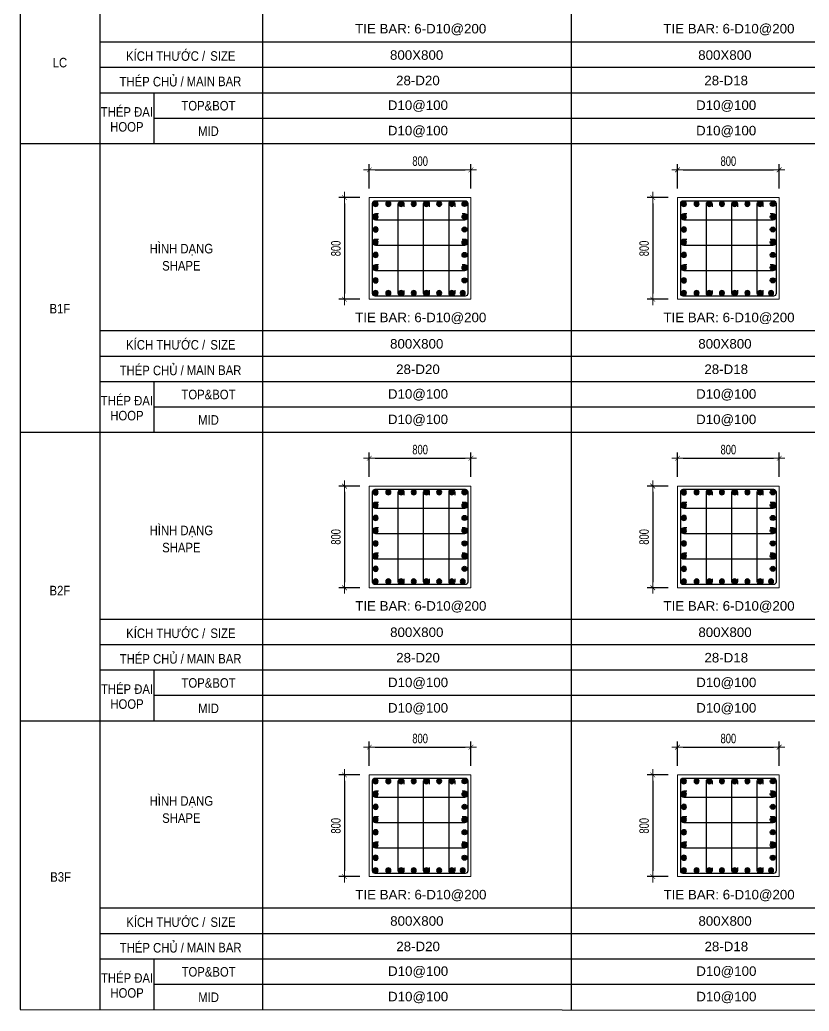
# Model space of a CAD drawing. Header units: millimetres. Extents: x 49323 to 538172, y -39336 to 181761.
# Drawn here: x 262047 to 268260, y 110174 to 117973 of the extents above; entities that cross this region are included whole.
import ezdxf
from ezdxf.enums import TextEntityAlignment as Align

# ---------------------------------------------------------------- set-up
doc = ezdxf.new("R2010")
doc.units = ezdxf.units.MM
doc.linetypes.add('CENTER2', pattern=[1.125, 0.75, -0.125, 0.125, -0.125])
doc.layers.get('Defpoints').update_dxf_attribs({"color": 151, "lineweight": 9})
for name, color, linetype in [('2', 2, 'Continuous'), ('A-ANNO-LEAD', 4, 'Continuous'), ('CEN', 1, 'CENTER2'), ('STL', 3, 'Continuous'), ('TIT1', 3, 'Continuous')]:
    doc.layers.add(name, color=color, linetype=linetype)
for name, color, linetype, lineweight in [('NDC_S_CONTINUOUS', 3, 'Continuous', 20), ('NDC_S_DIM', 1, 'Continuous', 15), ('NDC_S_VN TEXT', 7, 'Continuous', 20)]:
    doc.layers.add(name, color=color, linetype=linetype, lineweight=lineweight)
doc.styles.add('NDC_ARIAL', font='arial.ttf', dxfattribs={"width": 0.85})
doc.styles.add('NDC_DIM', font='', dxfattribs={"width": 0.75})
doc.styles.get('NDC_DIM').set_extended_font_data('Dotum')
doc.dimstyles.new('NDC_dim_30', dxfattribs={"dimscale": 30, "dimtxt": 2.5, "dimasz": 1.5, "dimexe": 1.5, "dimexo": 2.5, "dimgap": 1, "dimtad": 1, "dimdec": 0, "dimzin": 0, "dimdsep": 46, "dimtxsty": 'NDC_DIM', "dimblk": 'DIMMARK', "dimcen": 0.09, "dimdle": 1.2, "dimclrd": 1, "dimclre": 1, "dimclrt": 3, "dimadec": 0, "dimazin": 0, "dimtfac": 1, "dimtdec": 0, "dimtix": 1, "dimtofl": 0, "dimtmove": 0, "dimatfit": 3, "dimfxl": 8, "dimfxlon": 1, "dimtolj": 1, "dimtzin": 0, "dimarcsym": 0})

# ---------------------------------------------------------------- blocks, each defined once
blk = doc.blocks.new('8')
at = {"layer": '2'}
blk.add_hatch(color=256, dxfattribs=at).paths.add_polyline_path([(20, 0, 0.386127), (1.9, 19.9), (-1.9, 19.9, 0.386127), (-20, 0, 1)])
blk.add_circle((0, 0), 20, dxfattribs=at)
blk = doc.blocks.new('5')
at = {"layer": 'CEN', "rotation": 180}
blk.add_blockref('8', (0, 0), dxfattribs=at)
blk = doc.blocks.new('DIMMARK')
at = {"layer": 'NDC_S_DIM', "color": 1}
blk.add_line((-1.5, 0), (1, 0), dxfattribs=at)
at = {"layer": 'NDC_S_DIM', "color": 2, "const_width": 0.1}
blk.add_lwpolyline([(-0.42, -0.42), (0.42, 0.42)], dxfattribs=at)
blk = doc.blocks.new('*D1442')
at = {"layer": 'Defpoints', "color": 0, "ltscale": 40, "transparency": 16777216}
for p in [(265597.9, 112251.1), (264797.9, 112029.7), (265597.9, 112029.7)]:
    blk.add_point(p, dxfattribs=at)
at = {"layer": 'NDC_S_DIM', "color": 1, "lineweight": -2, "ltscale": 40, "transparency": 16777216}
for p, q in [((264797.9, 112104.7), (264797.9, 112296.1)), ((264842.9, 112251.1), (265552.9, 112251.1)), ((265597.9, 112104.7), (265597.9, 112296.1))]:
    blk.add_line(p, q, dxfattribs=at)
at = {"layer": 'NDC_S_DIM', "color": 1, "lineweight": -2, "ltscale": 40, "transparency": 16777216, "xscale": 45, "yscale": 45, "zscale": 45, "rotation": 180}
blk.add_blockref('DIMMARK', (264797.9, 112251.1), dxfattribs=at)
at = {"layer": 'NDC_S_DIM', "color": 1, "lineweight": -2, "ltscale": 40, "transparency": 16777216, "xscale": 45, "yscale": 45, "zscale": 45}
blk.add_blockref('DIMMARK', (265597.9, 112251.1), dxfattribs=at)
at = {"layer": 'NDC_S_DIM', "color": 3, "ltscale": 40, "transparency": 16777216, "insert": (265197.9, 112318.7), "char_height": 75, "attachment_point": 5, "style": 'NDC_DIM'}
blk.add_mtext('\\A1;800', dxfattribs=at)
blk = doc.blocks.new('*D1443')
at = {"layer": 'Defpoints', "color": 0, "ltscale": 40, "transparency": 16777216}
for p in [(264797.9, 112032.3), (264602.5, 111232.3), (264797.9, 111232.3)]:
    blk.add_point(p, dxfattribs=at)
at = {"layer": 'NDC_S_DIM', "color": 1, "lineweight": -2, "ltscale": 40, "transparency": 16777216}
for p, q in [((264722.9, 112032.3), (264557.5, 112032.3)), ((264602.5, 111987.3), (264602.5, 111277.3)), ((264722.9, 111232.3), (264557.5, 111232.3))]:
    blk.add_line(p, q, dxfattribs=at)
at = {"layer": 'NDC_S_DIM', "color": 1, "lineweight": -2, "ltscale": 40, "transparency": 16777216, "xscale": 45, "yscale": 45, "zscale": 45}
for p, rotation in [((264602.5, 112032.3), 90), ((264602.5, 111232.3), 270)]:
    blk.add_blockref('DIMMARK', p, dxfattribs=dict(at, rotation=rotation))
at = {"layer": 'NDC_S_DIM', "color": 3, "ltscale": 40, "transparency": 16777216, "insert": (264535, 111632.3), "char_height": 75, "attachment_point": 5, "rotation": 90, "style": 'NDC_DIM'}
blk.add_mtext('\\A1;800', dxfattribs=at)
blk = doc.blocks.new('*D1444')
at = {"layer": 'Defpoints', "color": 0, "ltscale": 40, "transparency": 16777216}
for p in [(265597.9, 114524), (264797.9, 114302.6), (265597.9, 114302.6)]:
    blk.add_point(p, dxfattribs=at)
at = {"layer": 'NDC_S_DIM', "color": 1, "lineweight": -2, "ltscale": 40, "transparency": 16777216}
for p, q in [((264797.9, 114377.6), (264797.9, 114569)), ((264842.9, 114524), (265552.9, 114524)), ((265597.9, 114377.6), (265597.9, 114569))]:
    blk.add_line(p, q, dxfattribs=at)
at = {"layer": 'NDC_S_DIM', "color": 1, "lineweight": -2, "ltscale": 40, "transparency": 16777216, "xscale": 45, "yscale": 45, "zscale": 45, "rotation": 180}
blk.add_blockref('DIMMARK', (264797.9, 114524), dxfattribs=at)
at = {"layer": 'NDC_S_DIM', "color": 1, "lineweight": -2, "ltscale": 40, "transparency": 16777216, "xscale": 45, "yscale": 45, "zscale": 45}
blk.add_blockref('DIMMARK', (265597.9, 114524), dxfattribs=at)
at = {"layer": 'NDC_S_DIM', "color": 3, "ltscale": 40, "transparency": 16777216, "insert": (265197.9, 114591.5), "char_height": 75, "attachment_point": 5, "style": 'NDC_DIM'}
blk.add_mtext('\\A1;800', dxfattribs=at)
blk = doc.blocks.new('*D1445')
at = {"layer": 'Defpoints', "color": 0, "ltscale": 40, "transparency": 16777216}
for p in [(264797.9, 114305.1), (264602.5, 113505.1), (264797.9, 113505.1)]:
    blk.add_point(p, dxfattribs=at)
at = {"layer": 'NDC_S_DIM', "color": 1, "lineweight": -2, "ltscale": 40, "transparency": 16777216}
for p, q in [((264722.9, 114305.1), (264557.5, 114305.1)), ((264602.5, 114260.1), (264602.5, 113550.1)), ((264722.9, 113505.1), (264557.5, 113505.1))]:
    blk.add_line(p, q, dxfattribs=at)
at = {"layer": 'NDC_S_DIM', "color": 1, "lineweight": -2, "ltscale": 40, "transparency": 16777216, "xscale": 45, "yscale": 45, "zscale": 45}
for p, rotation in [((264602.5, 114305.1), 90), ((264602.5, 113505.1), 270)]:
    blk.add_blockref('DIMMARK', p, dxfattribs=dict(at, rotation=rotation))
at = {"layer": 'NDC_S_DIM', "color": 3, "ltscale": 40, "transparency": 16777216, "insert": (264535, 113905.1), "char_height": 75, "attachment_point": 5, "rotation": 90, "style": 'NDC_DIM'}
blk.add_mtext('\\A1;800', dxfattribs=at)
blk = doc.blocks.new('*D1446')
at = {"layer": 'Defpoints', "color": 0, "ltscale": 40, "transparency": 16777216}
for p in [(265597.9, 116793.4), (264797.9, 116572), (265597.9, 116572)]:
    blk.add_point(p, dxfattribs=at)
at = {"layer": 'NDC_S_DIM', "color": 1, "lineweight": -2, "ltscale": 40, "transparency": 16777216}
for p, q in [((264797.9, 116647), (264797.9, 116838.4)), ((264842.9, 116793.4), (265552.9, 116793.4)), ((265597.9, 116647), (265597.9, 116838.4))]:
    blk.add_line(p, q, dxfattribs=at)
at = {"layer": 'NDC_S_DIM', "color": 1, "lineweight": -2, "ltscale": 40, "transparency": 16777216, "xscale": 45, "yscale": 45, "zscale": 45, "rotation": 180}
blk.add_blockref('DIMMARK', (264797.9, 116793.4), dxfattribs=at)
at = {"layer": 'NDC_S_DIM', "color": 1, "lineweight": -2, "ltscale": 40, "transparency": 16777216, "xscale": 45, "yscale": 45, "zscale": 45}
blk.add_blockref('DIMMARK', (265597.9, 116793.4), dxfattribs=at)
at = {"layer": 'NDC_S_DIM', "color": 3, "ltscale": 40, "transparency": 16777216, "insert": (265197.9, 116861), "char_height": 75, "attachment_point": 5, "style": 'NDC_DIM'}
blk.add_mtext('\\A1;800', dxfattribs=at)
blk = doc.blocks.new('*D1447')
at = {"layer": 'Defpoints', "color": 0, "ltscale": 40, "transparency": 16777216}
for p in [(264797.9, 116574.6), (264602.5, 115774.6), (264797.9, 115774.6)]:
    blk.add_point(p, dxfattribs=at)
at = {"layer": 'NDC_S_DIM', "color": 1, "lineweight": -2, "ltscale": 40, "transparency": 16777216}
for p, q in [((264722.9, 116574.6), (264557.5, 116574.6)), ((264602.5, 116529.6), (264602.5, 115819.6)), ((264722.9, 115774.6), (264557.5, 115774.6))]:
    blk.add_line(p, q, dxfattribs=at)
at = {"layer": 'NDC_S_DIM', "color": 1, "lineweight": -2, "ltscale": 40, "transparency": 16777216, "xscale": 45, "yscale": 45, "zscale": 45}
for p, rotation in [((264602.5, 116574.6), 90), ((264602.5, 115774.6), 270)]:
    blk.add_blockref('DIMMARK', p, dxfattribs=dict(at, rotation=rotation))
at = {"layer": 'NDC_S_DIM', "color": 3, "ltscale": 40, "transparency": 16777216, "insert": (264535, 116174.6), "char_height": 75, "attachment_point": 5, "rotation": 90, "style": 'NDC_DIM'}
blk.add_mtext('\\A1;800', dxfattribs=at)
blk = doc.blocks.new('*D1450')
at = {"layer": 'Defpoints', "color": 0, "ltscale": 40, "transparency": 16777216}
for p in [(268024, 112251.1), (267224, 112029.7), (268024, 112029.7)]:
    blk.add_point(p, dxfattribs=at)
at = {"layer": 'NDC_S_DIM', "color": 1, "lineweight": -2, "ltscale": 40, "transparency": 16777216}
for p, q in [((267224, 112104.7), (267224, 112296.1)), ((267269, 112251.1), (267979, 112251.1)), ((268024, 112104.7), (268024, 112296.1))]:
    blk.add_line(p, q, dxfattribs=at)
at = {"layer": 'NDC_S_DIM', "color": 1, "lineweight": -2, "ltscale": 40, "transparency": 16777216, "xscale": 45, "yscale": 45, "zscale": 45, "rotation": 180}
blk.add_blockref('DIMMARK', (267224, 112251.1), dxfattribs=at)
at = {"layer": 'NDC_S_DIM', "color": 1, "lineweight": -2, "ltscale": 40, "transparency": 16777216, "xscale": 45, "yscale": 45, "zscale": 45}
blk.add_blockref('DIMMARK', (268024, 112251.1), dxfattribs=at)
at = {"layer": 'NDC_S_DIM', "color": 3, "ltscale": 40, "transparency": 16777216, "insert": (267624, 112318.7), "char_height": 75, "attachment_point": 5, "style": 'NDC_DIM'}
blk.add_mtext('\\A1;800', dxfattribs=at)
blk = doc.blocks.new('*D1451')
at = {"layer": 'Defpoints', "color": 0, "ltscale": 40, "transparency": 16777216}
for p in [(267224, 112032.3), (267028.6, 111232.3), (267224, 111232.3)]:
    blk.add_point(p, dxfattribs=at)
at = {"layer": 'NDC_S_DIM', "color": 1, "lineweight": -2, "ltscale": 40, "transparency": 16777216}
for p, q in [((267149, 112032.3), (266983.6, 112032.3)), ((267028.6, 111987.3), (267028.6, 111277.3)), ((267149, 111232.3), (266983.6, 111232.3))]:
    blk.add_line(p, q, dxfattribs=at)
at = {"layer": 'NDC_S_DIM', "color": 1, "lineweight": -2, "ltscale": 40, "transparency": 16777216, "xscale": 45, "yscale": 45, "zscale": 45}
for p, rotation in [((267028.6, 112032.3), 90), ((267028.6, 111232.3), 270)]:
    blk.add_blockref('DIMMARK', p, dxfattribs=dict(at, rotation=rotation))
at = {"layer": 'NDC_S_DIM', "color": 3, "ltscale": 40, "transparency": 16777216, "insert": (266961.1, 111632.3), "char_height": 75, "attachment_point": 5, "rotation": 90, "style": 'NDC_DIM'}
blk.add_mtext('\\A1;800', dxfattribs=at)
blk = doc.blocks.new('*D1452')
at = {"layer": 'Defpoints', "color": 0, "ltscale": 40, "transparency": 16777216}
for p in [(268024, 114524), (267224, 114302.6), (268024, 114302.6)]:
    blk.add_point(p, dxfattribs=at)
at = {"layer": 'NDC_S_DIM', "color": 1, "lineweight": -2, "ltscale": 40, "transparency": 16777216}
for p, q in [((267224, 114377.6), (267224, 114569)), ((267269, 114524), (267979, 114524)), ((268024, 114377.6), (268024, 114569))]:
    blk.add_line(p, q, dxfattribs=at)
at = {"layer": 'NDC_S_DIM', "color": 1, "lineweight": -2, "ltscale": 40, "transparency": 16777216, "xscale": 45, "yscale": 45, "zscale": 45, "rotation": 180}
blk.add_blockref('DIMMARK', (267224, 114524), dxfattribs=at)
at = {"layer": 'NDC_S_DIM', "color": 1, "lineweight": -2, "ltscale": 40, "transparency": 16777216, "xscale": 45, "yscale": 45, "zscale": 45}
blk.add_blockref('DIMMARK', (268024, 114524), dxfattribs=at)
at = {"layer": 'NDC_S_DIM', "color": 3, "ltscale": 40, "transparency": 16777216, "insert": (267624, 114591.5), "char_height": 75, "attachment_point": 5, "style": 'NDC_DIM'}
blk.add_mtext('\\A1;800', dxfattribs=at)
blk = doc.blocks.new('*D1453')
at = {"layer": 'Defpoints', "color": 0, "ltscale": 40, "transparency": 16777216}
for p in [(267224, 114305.1), (267028.6, 113505.1), (267224, 113505.1)]:
    blk.add_point(p, dxfattribs=at)
at = {"layer": 'NDC_S_DIM', "color": 1, "lineweight": -2, "ltscale": 40, "transparency": 16777216}
for p, q in [((267149, 114305.1), (266983.6, 114305.1)), ((267028.6, 114260.1), (267028.6, 113550.1)), ((267149, 113505.1), (266983.6, 113505.1))]:
    blk.add_line(p, q, dxfattribs=at)
at = {"layer": 'NDC_S_DIM', "color": 1, "lineweight": -2, "ltscale": 40, "transparency": 16777216, "xscale": 45, "yscale": 45, "zscale": 45}
for p, rotation in [((267028.6, 114305.1), 90), ((267028.6, 113505.1), 270)]:
    blk.add_blockref('DIMMARK', p, dxfattribs=dict(at, rotation=rotation))
at = {"layer": 'NDC_S_DIM', "color": 3, "ltscale": 40, "transparency": 16777216, "insert": (266961.1, 113905.1), "char_height": 75, "attachment_point": 5, "rotation": 90, "style": 'NDC_DIM'}
blk.add_mtext('\\A1;800', dxfattribs=at)
blk = doc.blocks.new('*D1454')
at = {"layer": 'Defpoints', "color": 0, "ltscale": 40, "transparency": 16777216}
for p in [(268024, 116793.4), (267224, 116572), (268024, 116572)]:
    blk.add_point(p, dxfattribs=at)
at = {"layer": 'NDC_S_DIM', "color": 1, "lineweight": -2, "ltscale": 40, "transparency": 16777216}
for p, q in [((267224, 116647), (267224, 116838.4)), ((267269, 116793.4), (267979, 116793.4)), ((268024, 116647), (268024, 116838.4))]:
    blk.add_line(p, q, dxfattribs=at)
at = {"layer": 'NDC_S_DIM', "color": 1, "lineweight": -2, "ltscale": 40, "transparency": 16777216, "xscale": 45, "yscale": 45, "zscale": 45, "rotation": 180}
blk.add_blockref('DIMMARK', (267224, 116793.4), dxfattribs=at)
at = {"layer": 'NDC_S_DIM', "color": 1, "lineweight": -2, "ltscale": 40, "transparency": 16777216, "xscale": 45, "yscale": 45, "zscale": 45}
blk.add_blockref('DIMMARK', (268024, 116793.4), dxfattribs=at)
at = {"layer": 'NDC_S_DIM', "color": 3, "ltscale": 40, "transparency": 16777216, "insert": (267624, 116861), "char_height": 75, "attachment_point": 5, "style": 'NDC_DIM'}
blk.add_mtext('\\A1;800', dxfattribs=at)
blk = doc.blocks.new('*D1455')
at = {"layer": 'Defpoints', "color": 0, "ltscale": 40, "transparency": 16777216}
for p in [(267224, 116574.6), (267028.6, 115774.6), (267224, 115774.6)]:
    blk.add_point(p, dxfattribs=at)
at = {"layer": 'NDC_S_DIM', "color": 1, "lineweight": -2, "ltscale": 40, "transparency": 16777216}
for p, q in [((267149, 116574.6), (266983.6, 116574.6)), ((267028.6, 116529.6), (267028.6, 115819.6)), ((267149, 115774.6), (266983.6, 115774.6))]:
    blk.add_line(p, q, dxfattribs=at)
at = {"layer": 'NDC_S_DIM', "color": 1, "lineweight": -2, "ltscale": 40, "transparency": 16777216, "xscale": 45, "yscale": 45, "zscale": 45}
for p, rotation in [((267028.6, 116574.6), 90), ((267028.6, 115774.6), 270)]:
    blk.add_blockref('DIMMARK', p, dxfattribs=dict(at, rotation=rotation))
at = {"layer": 'NDC_S_DIM', "color": 3, "ltscale": 40, "transparency": 16777216, "insert": (266961.1, 116174.6), "char_height": 75, "attachment_point": 5, "rotation": 90, "style": 'NDC_DIM'}
blk.add_mtext('\\A1;800', dxfattribs=at)

msp = doc.modelspace()

# ---------------------------------------------------------------- linework, layer by layer
at = {"layer": '2', "lineweight": -2, "ltscale": 1000}
for points in [[(265572.9, 116529.6), (265572.9, 115819.6, -0.414214), (265552.9, 115799.6), (264842.9, 115799.6, -0.414214), (264822.9, 115819.6), (264822.9, 116529.6, -0.414214), (264842.9, 116549.6), (265552.9, 116549.6, -0.414214)], [(267999, 116529.6), (267999, 115819.6, -0.414214), (267979, 115799.6), (267269, 115799.6, -0.414214), (267249, 115819.6), (267249, 116529.6, -0.414214), (267269, 116549.6), (267979, 116549.6, -0.414214)], [(265572.9, 114260.1), (265572.9, 113550.1, -0.414214), (265552.9, 113530.1), (264842.9, 113530.1, -0.414214), (264822.9, 113550.1), (264822.9, 114260.1, -0.414214), (264842.9, 114280.1), (265552.9, 114280.1, -0.414214)], [(267999, 114260.1), (267999, 113550.1, -0.414214), (267979, 113530.1), (267269, 113530.1, -0.414214), (267249, 113550.1), (267249, 114260.1, -0.414214), (267269, 114280.1), (267979, 114280.1, -0.414214)], [(265572.9, 111987.3), (265572.9, 111277.3, -0.414214), (265552.9, 111257.3), (264842.9, 111257.3, -0.414214), (264822.9, 111277.3), (264822.9, 111987.3, -0.414214), (264842.9, 112007.3), (265552.9, 112007.3, -0.414214)], [(267999, 111987.3), (267999, 111277.3, -0.414214), (267979, 111257.3), (267269, 111257.3, -0.414214), (267249, 111277.3), (267249, 111987.3, -0.414214), (267269, 112007.3), (267979, 112007.3, -0.414214)]]:
    msp.add_lwpolyline(points, format="xyb", close=True, dxfattribs=at)
at = {"layer": '2'}
for points in [[(265070.2, 115844.2), (265070.2, 115822.1, -1), (265025.2, 115822.1), (265025.2, 116524.1, -1), (265070.2, 116524.1), (265070.2, 116501.9)], [(265270.2, 115845.7), (265270.2, 115823.6, -1), (265225.2, 115823.6), (265225.2, 116525.6, -1), (265270.2, 116525.6), (265270.2, 116503.4)], [(265470.2, 115845.7), (265470.2, 115823.6, -1), (265425.2, 115823.6), (265425.2, 116525.6, -1), (265470.2, 116525.6), (265470.2, 116503.4)], [(267496.3, 115844.2), (267496.3, 115822.1, -1), (267451.2, 115822.1), (267451.2, 116524.1, -1), (267496.3, 116524.1), (267496.3, 116501.9)], [(267696.3, 115845.7), (267696.3, 115823.6, -1), (267651.2, 115823.6), (267651.2, 116525.6, -1), (267696.3, 116525.6), (267696.3, 116503.4)], [(267896.3, 115845.7), (267896.3, 115823.6, -1), (267851.2, 115823.6), (267851.2, 116525.6, -1), (267896.3, 116525.6), (267896.3, 116503.4)], [(264869.8, 116446.1), (264847.7, 116446.1, 1), (264847.7, 116401.1), (265549.7, 116401.1, 1), (265549.7, 116446.1), (265527.6, 116446.1)], [(267295.9, 116446.1), (267273.8, 116446.1, 1), (267273.8, 116401.1), (267975.8, 116401.1, 1), (267975.8, 116446.1), (267953.7, 116446.1)], [(264869.8, 116246.1), (264847.7, 116246.1, 1), (264847.7, 116201.1), (265549.7, 116201.1, 1), (265549.7, 116246.1), (265527.6, 116246.1)], [(267295.9, 116246.1), (267273.8, 116246.1, 1), (267273.8, 116201.1), (267975.8, 116201.1, 1), (267975.8, 116246.1), (267953.7, 116246.1)], [(264869.8, 116046.1), (264847.7, 116046.1, 1), (264847.7, 116001.1), (265549.7, 116001.1, 1), (265549.7, 116046.1), (265527.6, 116046.1)], [(267295.9, 116046.1), (267273.8, 116046.1, 1), (267273.8, 116001.1), (267975.8, 116001.1, 1), (267975.8, 116046.1), (267953.7, 116046.1)], [(265070.2, 113574.8), (265070.2, 113552.6, -1), (265025.2, 113552.6), (265025.2, 114254.6, -1), (265070.2, 114254.6), (265070.2, 114232.5)], [(265270.2, 113576.3), (265270.2, 113554.1, -1), (265225.2, 113554.1), (265225.2, 114256.1, -1), (265270.2, 114256.1), (265270.2, 114234)], [(265470.2, 113576.3), (265470.2, 113554.1, -1), (265425.2, 113554.1), (265425.2, 114256.1, -1), (265470.2, 114256.1), (265470.2, 114234)], [(267496.3, 113574.8), (267496.3, 113552.6, -1), (267451.2, 113552.6), (267451.2, 114254.6, -1), (267496.3, 114254.6), (267496.3, 114232.5)], [(267696.3, 113576.3), (267696.3, 113554.1, -1), (267651.2, 113554.1), (267651.2, 114256.1, -1), (267696.3, 114256.1), (267696.3, 114234)], [(267896.3, 113576.3), (267896.3, 113554.1, -1), (267851.2, 113554.1), (267851.2, 114256.1, -1), (267896.3, 114256.1), (267896.3, 114234)], [(264869.8, 114176.7), (264847.7, 114176.7, 1), (264847.7, 114131.7), (265549.7, 114131.7, 1), (265549.7, 114176.7), (265527.6, 114176.7)], [(267295.9, 114176.7), (267273.8, 114176.7, 1), (267273.8, 114131.7), (267975.8, 114131.7, 1), (267975.8, 114176.7), (267953.7, 114176.7)], [(264869.8, 113976.7), (264847.7, 113976.7, 1), (264847.7, 113931.7), (265549.7, 113931.7, 1), (265549.7, 113976.7), (265527.6, 113976.7)], [(267295.9, 113976.7), (267273.8, 113976.7, 1), (267273.8, 113931.7), (267975.8, 113931.7, 1), (267975.8, 113976.7), (267953.7, 113976.7)], [(264869.8, 113776.7), (264847.7, 113776.7, 1), (264847.7, 113731.7), (265549.7, 113731.7, 1), (265549.7, 113776.7), (265527.6, 113776.7)], [(267295.9, 113776.7), (267273.8, 113776.7, 1), (267273.8, 113731.7), (267975.8, 113731.7, 1), (267975.8, 113776.7), (267953.7, 113776.7)], [(265070.2, 111301.9), (265070.2, 111279.8, -1), (265025.2, 111279.8), (265025.2, 111981.8, -1), (265070.2, 111981.8), (265070.2, 111959.6)], [(265270.2, 111303.4), (265270.2, 111281.3, -1), (265225.2, 111281.3), (265225.2, 111983.3, -1), (265270.2, 111983.3), (265270.2, 111961.1)], [(265470.2, 111303.4), (265470.2, 111281.3, -1), (265425.2, 111281.3), (265425.2, 111983.3, -1), (265470.2, 111983.3), (265470.2, 111961.1)], [(267496.3, 111301.9), (267496.3, 111279.8, -1), (267451.2, 111279.8), (267451.2, 111981.8, -1), (267496.3, 111981.8), (267496.3, 111959.6)], [(267696.3, 111303.4), (267696.3, 111281.3, -1), (267651.2, 111281.3), (267651.2, 111983.3, -1), (267696.3, 111983.3), (267696.3, 111961.1)], [(267896.3, 111303.4), (267896.3, 111281.3, -1), (267851.2, 111281.3), (267851.2, 111983.3, -1), (267896.3, 111983.3), (267896.3, 111961.1)], [(264869.8, 111903.8), (264847.7, 111903.8, 1), (264847.7, 111858.8), (265549.7, 111858.8, 1), (265549.7, 111903.8), (265527.6, 111903.8)], [(267295.9, 111903.8), (267273.8, 111903.8, 1), (267273.8, 111858.8), (267975.8, 111858.8, 1), (267975.8, 111903.8), (267953.7, 111903.8)], [(264869.8, 111703.8), (264847.7, 111703.8, 1), (264847.7, 111658.8), (265549.7, 111658.8, 1), (265549.7, 111703.8), (265527.6, 111703.8)], [(267295.9, 111703.8), (267273.8, 111703.8, 1), (267273.8, 111658.8), (267975.8, 111658.8, 1), (267975.8, 111703.8), (267953.7, 111703.8)], [(264869.8, 111503.8), (264847.7, 111503.8, 1), (264847.7, 111458.8), (265549.7, 111458.8, 1), (265549.7, 111503.8), (265527.6, 111503.8)], [(267295.9, 111503.8), (267273.8, 111503.8, 1), (267273.8, 111458.8), (267975.8, 111458.8, 1), (267975.8, 111503.8), (267953.7, 111503.8)]]:
    msp.add_lwpolyline(points, format="xyb", dxfattribs=at)
at = {"layer": 'A-ANNO-LEAD'}
msp.add_lwpolyline([(262048.7, 110187), (283383.7, 110173.8), (283383.7, 126793.8), (262048.7, 126807)], close=True, dxfattribs=at)
at = {"layer": 'NDC_S_CONTINUOUS', "ltscale": 70}
for points in [[(265597.9, 116574.6), (265597.9, 115774.6), (264797.9, 115774.6), (264797.9, 116574.6), (265597.9, 116574.6)], [(268024, 116574.6), (268024, 115774.6), (267224, 115774.6), (267224, 116574.6), (268024, 116574.6)], [(265597.9, 114305.1), (265597.9, 113505.1), (264797.9, 113505.1), (264797.9, 114305.1), (265597.9, 114305.1)], [(268024, 114305.1), (268024, 113505.1), (267224, 113505.1), (267224, 114305.1), (268024, 114305.1)], [(265597.9, 112032.3), (265597.9, 111232.3), (264797.9, 111232.3), (264797.9, 112032.3), (265597.9, 112032.3)], [(268024, 112032.3), (268024, 111232.3), (267224, 111232.3), (267224, 112032.3), (268024, 112032.3)]]:
    msp.add_lwpolyline(points, dxfattribs=at)
at = {"layer": 'TIT1'}
for p, q in [((262676.6, 126321.7), (262676.6, 110187)), ((263960.5, 110187), (263960.5, 126321.7)), ((266386.6, 126321.7), (266386.6, 110187)), ((283382.1, 116997.7), (262047.1, 116997.7)), ((283382.6, 114725.7), (262047.6, 114725.7)), ((283383.1, 112456.3), (262048.2, 112456.3))]:
    msp.add_line(p, q, dxfattribs=at)
at = {"layer": 'TIT1', "color": 8}
for p, q in [((283369.3, 117797.7), (262675, 117797.7)), ((283369.3, 117597.7), (262675, 117597.7)), ((283369.3, 117397.7), (262675, 117397.7)), ((263104.2, 116997.7), (263104.2, 117397.7)), ((283369.3, 117197.7), (263104.2, 117197.7)), ((283382.6, 115525.7), (262675.5, 115525.7)), ((283382.6, 115325.7), (262675.5, 115325.7)), ((283382.6, 115125.7), (262675.5, 115125.7)), ((263104.7, 114725.7), (263104.7, 115125.7)), ((283382.6, 114925.7), (263104.7, 114925.7)), ((283383.1, 113256.3), (262676, 113256.3)), ((283383.1, 113056.3), (262676, 113056.3)), ((283383.1, 112856.3), (262676, 112856.3)), ((263105.2, 112456.3), (263105.2, 112856.3)), ((283383.1, 112656.3), (263105.2, 112656.3)), ((283383.7, 110983.4), (262676.6, 110983.4)), ((283383.7, 110783.4), (262676.6, 110783.4)), ((283383.7, 110583.4), (262676.6, 110583.4)), ((263105.8, 110183.4), (263105.8, 110583.4)), ((283383.7, 110383.4), (263105.8, 110383.4))]:
    msp.add_line(p, q, dxfattribs=at)

# ---------------------------------------------------------------- block references
at = {"layer": 'STL', "xscale": -1}
for p in [(264847.7, 116524.6), (267273.8, 116524.6), (264847.7, 116423.6), (267273.8, 116423.6), (264847.7, 116323.6), (267273.8, 116323.6), (264847.7, 116223.6), (267273.8, 116223.6), (264847.7, 116123.6), (267273.8, 116123.6), (264847.7, 116023.6), (267273.8, 116023.6), (264847.7, 115923.6), (267273.8, 115923.6), (264847.7, 115823.6), (267273.8, 115823.6), (264847.7, 114255.1), (267273.8, 114255.1), (264847.7, 114154.2), (267273.8, 114154.2), (264847.7, 114054.2), (267273.8, 114054.2), (264847.7, 113954.2), (267273.8, 113954.2), (264847.7, 113854.2), (267273.8, 113854.2), (264847.7, 113754.2), (267273.8, 113754.2), (264847.7, 113654.2), (267273.8, 113654.2), (264847.7, 113554.2), (267273.8, 113554.2), (264847.7, 111982.3), (267273.8, 111982.3), (264847.7, 111881.3), (267273.8, 111881.3), (264847.7, 111781.3), (267273.8, 111781.3), (264847.7, 111681.3), (267273.8, 111681.3), (264847.7, 111581.3), (267273.8, 111581.3), (264847.7, 111481.3), (267273.8, 111481.3), (264847.7, 111381.3), (267273.8, 111381.3), (264847.7, 111281.3), (267273.8, 111281.3)]:
    msp.add_blockref('5', p, dxfattribs=at)
at = {"layer": 'STL', "xscale": -1, "rotation": 270}
for p in [(264947.7, 116525.6), (265047.7, 116525.6), (265147.7, 116525.6), (265247.7, 116525.6), (265347.7, 116525.6), (265447.7, 116525.6), (267373.8, 116525.6), (267473.8, 116525.6), (267573.8, 116525.6), (267673.8, 116525.6), (267773.8, 116525.6), (267873.8, 116525.6), (264847.7, 115823.6), (264947.7, 115823.6), (265047.7, 115823.6), (265147.7, 115823.6), (265247.7, 115823.6), (265347.7, 115823.6), (265447.7, 115823.6), (265533.6, 115823.6), (267273.8, 115823.6), (267373.8, 115823.6), (267473.8, 115823.6), (267573.8, 115823.6), (267673.8, 115823.6), (267773.8, 115823.6), (267873.8, 115823.6), (267959.7, 115823.6), (264947.7, 114256.1), (265047.7, 114256.1), (265147.7, 114256.1), (265247.7, 114256.1), (265347.7, 114256.1), (265447.7, 114256.1), (267373.8, 114256.1), (267473.8, 114256.1), (267573.8, 114256.1), (267673.8, 114256.1), (267773.8, 114256.1), (267873.8, 114256.1), (264847.7, 113554.2), (264947.7, 113554.2), (265047.7, 113554.2), (265147.7, 113554.2), (265247.7, 113554.2), (265347.7, 113554.2), (265447.7, 113554.2), (265533.6, 113554.2), (267273.8, 113554.2), (267373.8, 113554.2), (267473.8, 113554.2), (267573.8, 113554.2), (267673.8, 113554.2), (267773.8, 113554.2), (267873.8, 113554.2), (267959.7, 113554.2), (264947.7, 111983.3), (265047.7, 111983.3), (265147.7, 111983.3), (265247.7, 111983.3), (265347.7, 111983.3), (265447.7, 111983.3), (267373.8, 111983.3), (267473.8, 111983.3), (267573.8, 111983.3), (267673.8, 111983.3), (267773.8, 111983.3), (267873.8, 111983.3), (264847.7, 111281.3), (264947.7, 111281.3), (265047.7, 111281.3), (265147.7, 111281.3), (265247.7, 111281.3), (265347.7, 111281.3), (265447.7, 111281.3), (265533.6, 111281.3), (267273.8, 111281.3), (267373.8, 111281.3), (267473.8, 111281.3), (267573.8, 111281.3), (267673.8, 111281.3), (267773.8, 111281.3), (267873.8, 111281.3), (267959.7, 111281.3)]:
    msp.add_blockref('5', p, dxfattribs=at)
at = {"layer": 'STL'}
for p in [(265548.1, 116524.6), (267974.2, 116524.6), (265548.1, 116423.6), (267974.2, 116423.6), (265548.1, 116323.6), (267974.2, 116323.6), (265548.1, 116223.6), (267974.2, 116223.6), (265548.1, 116123.6), (267974.2, 116123.6), (265548.1, 116023.6), (267974.2, 116023.6), (265548.1, 115923.6), (267974.2, 115923.6), (265548.1, 114255.1), (267974.2, 114255.1), (265548.1, 114154.2), (267974.2, 114154.2), (265548.1, 114054.2), (267974.2, 114054.2), (265548.1, 113954.2), (267974.2, 113954.2), (265548.1, 113854.2), (267974.2, 113854.2), (265548.1, 113754.2), (267974.2, 113754.2), (265548.1, 113654.2), (267974.2, 113654.2), (265548.1, 111982.3), (267974.2, 111982.3), (265548.1, 111881.3), (267974.2, 111881.3), (265548.1, 111781.3), (267974.2, 111781.3), (265548.1, 111681.3), (267974.2, 111681.3), (265548.1, 111581.3), (267974.2, 111581.3), (265548.1, 111481.3), (267974.2, 111481.3), (265548.1, 111381.3), (267974.2, 111381.3)]:
    msp.add_blockref('5', p, dxfattribs=at)

# ---------------------------------------------------------------- texts
at = {"layer": 'NDC_S_VN TEXT', "style": 'NDC_ARIAL', "width": 0.85}
for s, p in [('KÍCH THƯỚC /', (263194.6, 117697.7)), ('THÉP CHỦ /', (263084.5, 117497.7)), ('THÉP ĐAI', (262889.7, 117258.8)), ('HÌNH DẠNG', (263318.5, 116174.7)), ('KÍCH THƯỚC /', (263195.1, 115425.7)), ('THÉP CHỦ /', (263085, 115225.7)), ('THÉP ĐAI', (262890.2, 114986.8)), ('HÌNH DẠNG', (263318.5, 113957.6)), ('KÍCH THƯỚC /', (263195.6, 113156.3)), ('THÉP CHỦ /', (263085.6, 112956.3)), ('THÉP ĐAI', (262890.8, 112717.4)), ('HÌNH DẠNG', (263318.5, 111829.2)), ('KÍCH THƯỚC /', (263196.1, 110883.4)), ('THÉP CHỦ /', (263086.1, 110683.4)), ('THÉP ĐAI', (262891.3, 110444.5))]:
    msp.add_text(s, height=75, dxfattribs=at).set_placement(p, align=Align.MIDDLE)
at = {"layer": 'TIT1', "style": 'NDC_ARIAL'}
for s, p in [('TIE BAR: 6-D10@200', (265202.2, 117898.3)), ('TIE BAR: 6-D10@200', (267628.3, 117898.3)), ('800X800', (265170.4, 117696.4)), ('800X800', (267596.5, 117696.4)), ('28-D20', (265180.5, 117496.4)), ('28-D18', (267606.6, 117496.4)), ('D10@100', (265180.5, 117296.4)), ('D10@100', (267606.6, 117296.4)), ('D10@100', (265180.5, 117096.4)), ('D10@100', (267606.6, 117096.4)), ('TIE BAR: 6-D10@200', (265202.8, 115626.3)), ('TIE BAR: 6-D10@200', (267628.9, 115626.3)), ('800X800', (265171, 115424.4)), ('800X800', (267597.1, 115424.4)), ('28-D20', (265181, 115224.4)), ('28-D18', (267607.1, 115224.4)), ('D10@100', (265181, 115024.4)), ('D10@100', (267607.1, 115024.4)), ('D10@100', (265181, 114824.4)), ('D10@100', (267607.1, 114824.4)), ('TIE BAR: 6-D10@200', (265203.3, 113356.9)), ('TIE BAR: 6-D10@200', (267629.4, 113356.9)), ('800X800', (265171.5, 113155)), ('800X800', (267597.6, 113155)), ('28-D20', (265181.5, 112955)), ('28-D18', (267607.6, 112955)), ('D10@100', (265181.5, 112755)), ('D10@100', (267607.6, 112755)), ('D10@100', (265181.5, 112555)), ('D10@100', (267607.6, 112555)), ('TIE BAR: 6-D10@200', (265203.8, 111085.2)), ('TIE BAR: 6-D10@200', (267629.9, 111085.2)), ('800X800', (265172, 110883.3)), ('800X800', (267598.1, 110883.3)), ('28-D20', (265182.1, 110683.3)), ('28-D18', (267608.2, 110683.3)), ('D10@100', (265182.1, 110483.3)), ('D10@100', (267608.2, 110483.3)), ('D10@100', (265182.1, 110283.3)), ('D10@100', (267608.2, 110283.3))]:
    msp.add_text(s, height=75, dxfattribs=at).set_placement(p, align=Align.MIDDLE)
at = {"layer": 'TIT1', "style": 'NDC_ARIAL', "width": 0.85}
for s, p in [('SIZE', (263645, 117688.9)), ('LC', (262362.6, 117636.7)), ('MAIN BAR', (263575.4, 117488.9)), ('TOP&BOT', (263531.6, 117297.7)), ('HOOP', (262889.7, 117131.5)), ('MID', (263531.6, 117097.7)), ('SHAPE', (263318.5, 116038.5)), ('B1F', (262362.6, 115700.7)), ('SIZE', (263645.6, 115416.9)), ('MAIN BAR', (263575.9, 115216.9)), ('TOP&BOT', (263532.1, 115025.7)), ('HOOP', (262890.2, 114859.5)), ('MID', (263532.1, 114825.7)), ('SHAPE', (263318.5, 113821.4)), ('B2F', (262362.6, 113483.6)), ('SIZE', (263646.1, 113147.5)), ('MAIN BAR', (263576.4, 112947.5)), ('TOP&BOT', (263532.6, 112756.3)), ('HOOP', (262890.8, 112590.1)), ('MID', (263532.6, 112556.3)), ('SHAPE', (263318.5, 111692.9)), ('B3F', (262368, 111229.9)), ('SIZE', (263646.6, 110874.6)), ('MAIN BAR', (263576.9, 110674.6)), ('TOP&BOT', (263533.1, 110483.4)), ('HOOP', (262891.3, 110317.2)), ('MID', (263533.1, 110283.4))]:
    msp.add_text(s, height=75, dxfattribs=at).set_placement(p, align=Align.MIDDLE)

# ---------------------------------------------------------------- dimensions: what is measured, and where the dimension line sits
at = {"layer": 'NDC_S_DIM', "ltscale": 40}
for base, p1, p2, picture, middle in [((265597.9, 116793.4), (264797.9, 116572), (265597.9, 116572), '*D1446', (265197.9, 116861)), ((268024, 116793.4), (267224, 116572), (268024, 116572), '*D1454', (267624, 116861)), ((265597.9, 114524), (264797.9, 114302.6), (265597.9, 114302.6), '*D1444', (265197.9, 114591.5)), ((268024, 114524), (267224, 114302.6), (268024, 114302.6), '*D1452', (267624, 114591.5)), ((265597.9, 112251.1), (264797.9, 112029.7), (265597.9, 112029.7), '*D1442', (265197.9, 112318.7)), ((268024, 112251.1), (267224, 112029.7), (268024, 112029.7), '*D1450', (267624, 112318.7))]:
    dim = msp.add_linear_dim(base=base, p1=p1, p2=p2, dimstyle='NDC_dim_30', dxfattribs=at)
    dim.commit()
    dim.dimension.update_dxf_attribs({"geometry": picture, "text_midpoint": middle})
for base, p1, p2, picture, middle in [((264602.5, 115774.6), (264797.9, 116574.6), (264797.9, 115774.6), '*D1447', (264535, 116174.6)), ((267028.6, 115774.6), (267224, 116574.6), (267224, 115774.6), '*D1455', (266961.1, 116174.6)), ((264602.5, 113505.1), (264797.9, 114305.1), (264797.9, 113505.1), '*D1445', (264535, 113905.1)), ((267028.6, 113505.1), (267224, 114305.1), (267224, 113505.1), '*D1453', (266961.1, 113905.1)), ((264602.5, 111232.3), (264797.9, 112032.3), (264797.9, 111232.3), '*D1443', (264535, 111632.3)), ((267028.6, 111232.3), (267224, 112032.3), (267224, 111232.3), '*D1451', (266961.1, 111632.3))]:
    dim = msp.add_linear_dim(base=base, p1=p1, p2=p2, angle=90, dimstyle='NDC_dim_30', dxfattribs=at)
    dim.commit()
    dim.dimension.update_dxf_attribs({"geometry": picture, "text_midpoint": middle})

doc.saveas('drawing.dxf')
